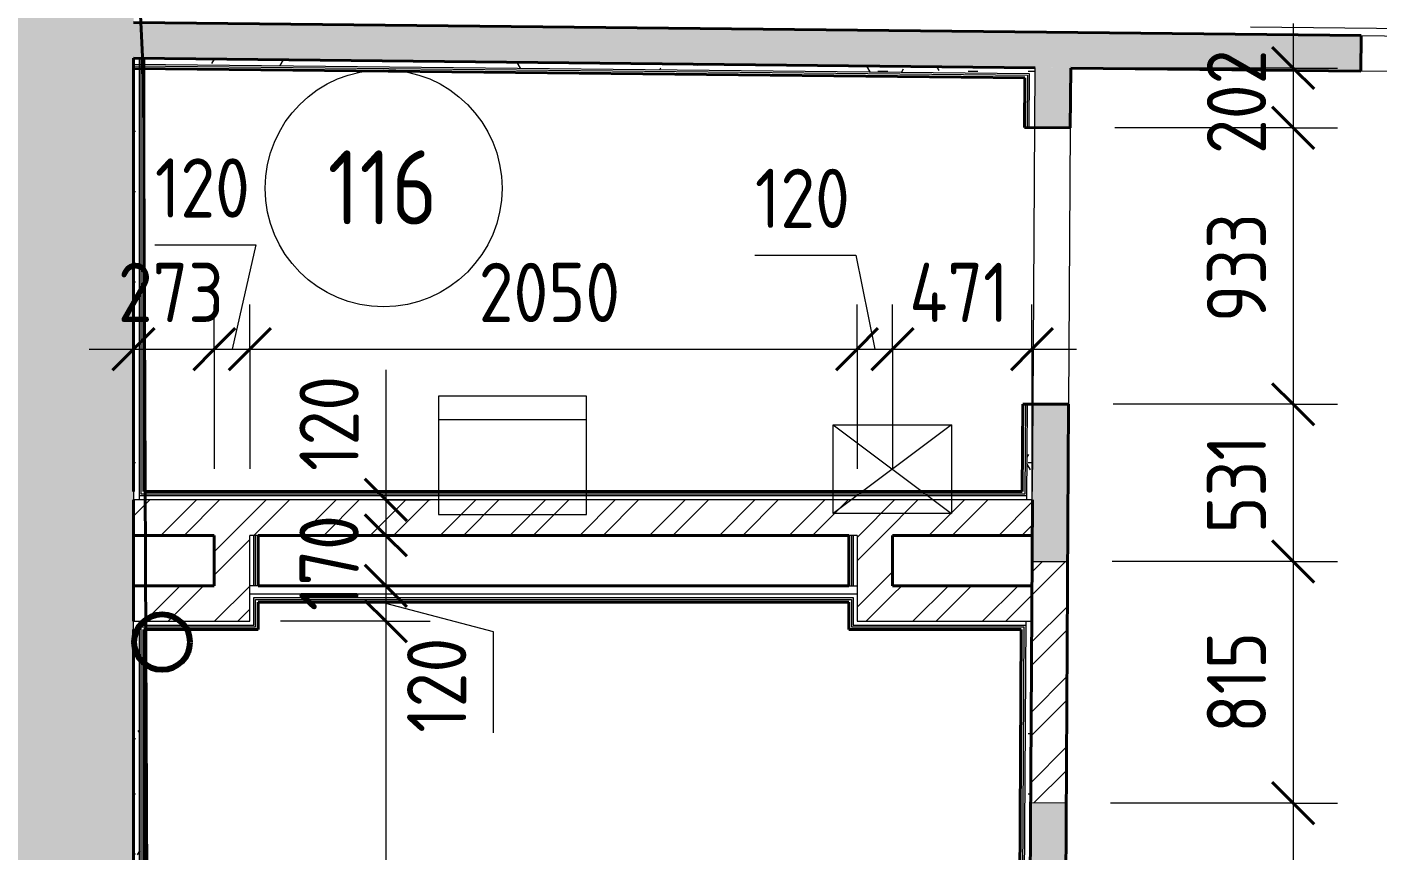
# Model space of a CAD drawing. Header units: millimetres. Extents: x -11886 to 68941, y -8130 to 45506.
# Drawn here: x 10946 to 15507, y 15047 to 17827 of the extents above; entities that cross this region are included whole.
import ezdxf

# ---------------------------------------------------------------- set-up
doc = ezdxf.new("R2010")
doc.units = ezdxf.units.MM
for name, color, linetype, lineweight in [('Марки помещений', 7, 'Continuous', 20), ('Перекрытие', 7, 'Continuous', 18), ('Размеры', 7, 'Continuous', 9), ('Размеры-100', 7, 'Continuous', 9), ('Стены', 7, 'Continuous', 18), ('Стены внутренние', 7, 'Continuous', 18), ('Стены штриховка', 7, 'Continuous', 18), ('стояки', 7, 'Continuous', 9)]:
    doc.layers.add(name, color=color, linetype=linetype, lineweight=lineweight)
for name, color, linetype, lineweight, true_color in [('планы со стояками отопление_dwg', 7, 'Continuous', 9, 0x767676), ('Стены разрез', 7, 'Continuous', 40, 0xbb5389), ('ТХ', 5, 'Continuous', 9, 0x0000ff), ('ТХ 1 этаж_dwg', 7, 'Continuous', 9, 0x767676)]:
    doc.layers.add(name, color=color, linetype=linetype, lineweight=lineweight, true_color=true_color)
doc.styles.add('GOST Common_1', font='GOST_Common.ttf', dxfattribs={"width": 0.9, "height": 200})
doc.styles.add('GOST Common_2', font='GOST_Common.ttf', dxfattribs={"width": 0.9, "height": 250})
doc.dimstyles.new('ADSK_Основной_2_мм_Округление_до_1_мм', dxfattribs={"dimscale": 304.8, "dimtxt": 201.142999, "dimasz": 0.463911, "dimexe": 0.492126, "dimexo": 0.492126, "dimgap": 0.098425, "dimtad": 1, "dimdec": 0, "dimdsep": 46, "dimtxsty": 'GOST Common_1', "dimblk1": 'OBLIQUE', "dimblk2": 'OBLIQUE', "dimsah": 1, "dimcen": 0.09, "dimdle": 0.492126, "dimazin": 2, "dimtfac": 1, "dimtdec": 4, "dimtix": 1, "dimtmove": 0, "dimatfit": 3, "dimfxl": 1, "dimtvp": 1, "dimtolj": 1, "dimtzin": 0, "dimlwd": 20, "dimlwe": 20, "dimarcsym": 2})
doc.dimstyles.new('ADSK_Основной_2_мм_Округление_до_1_мм_1', dxfattribs={"dimscale": 304.8, "dimtxt": 201.142999, "dimasz": 0.463911, "dimexe": 0.492126, "dimexo": 0.492126, "dimgap": 0.098425, "dimtad": 1, "dimdec": 0, "dimdsep": 46, "dimtxsty": 'GOST Common_1', "dimblk1": 'OBLIQUE', "dimblk2": 'OBLIQUE', "dimsah": 1, "dimcen": 0.09, "dimdle": 0.492126, "dimazin": 2, "dimtfac": 1, "dimtdec": 4, "dimtix": 1, "dimtmove": 1, "dimatfit": 3, "dimfxl": 1, "dimtvp": 1, "dimtolj": 1, "dimtzin": 0, "dimlwd": 20, "dimlwe": 20, "dimarcsym": 2})
pattern_1 = [(45, (0, 0), (-117.8655, 117.8655), []), (45, (78.58, 0), (-117.8655, 117.8655), [])]
pattern_2 = [(0, (0, 0), (406.4, 101.6), [33.528, -271.272, 33.528, -271.272, -1625.6]), (0, (0, 0), (406.4, 101.6), [-609.6, 33.528, -576.072, 33.528, -271.272, -711.2]), (0, (0, 0), (406.4, 101.6), [-1524, 33.528, -169.672, 33.528, -474.472]), (120, (152.4, 50.8), (-291.1882, 301.15272), [33.528, -271.272, 33.528, -271.272, -1625.6]), (120, (152.4, 50.8), (-291.1882, 301.15272), [-609.6, 33.528, -576.072, 33.528, -271.272, -711.2]), (120, (152.4, 50.8), (-291.1882, 301.15272), [-1524, 33.528, -169.672, 33.528, -474.472]), (240, (203.2, 254), (-115.2118, -402.75272), [33.528, -271.272, 33.528, -271.272, -1625.6]), (240, (203.2, 254), (-115.2118, -402.75272), [-609.6, 33.528, -576.072, 33.528, -271.272, -711.2]), (240, (203.2, 254), (-115.2118, -402.75272), [-1524, 33.528, -169.672, 33.528, -474.472])]

# ---------------------------------------------------------------- blocks, each defined once
blk = doc.blocks.new('Существующие стены 1 эт - Существующие стены 1 эт-653793-01 План 1-го этажа кладочный')
at = {"layer": 'Стены', "color": 243, "true_color": 0xbb5389}
for p, q in [((11340.2, 17335.6), (11344.8, 16260)), ((11345.5, 16112), (11346.2, 15942)), ((11346.8, 15794), (11351.5, 14711.2))]:
    blk.add_line(p, q, dxfattribs=at)
at = {"layer": 'Стены разрез'}
for p, q in [((11338.9, 17656.9), (11328.3, 17866.9)), ((11351.5, 14711.2), (11338.9, 17656.9))]:
    blk.add_line(p, q, dxfattribs=at)
blk = doc.blocks.new('планы со стояками отопление_dwg-1484427-01 План 1-го этажа кладочный')
at = {"layer": 'стояки', "color": 40, "lineweight": 80, "true_color": 0xffbf00}
blk.add_circle((183797, 171828.6), 93.9, dxfattribs=at)
blk = doc.blocks.new('ТХ 1 этаж_dwg_Шкаф ПУИ-2118449-01 План 1-го этажа кладочный')
at = {"layer": 'ТХ', "color": 253, "true_color": 0xa0a0a0}
blk.add_line((24134.1, 43195.8), (24634.1, 43195.8), dxfattribs=at)
at = {"layer": 'ТХ', "color": 253, "true_color": 0xa0a0a0, "flags": 128}
blk.add_lwpolyline([(24134.1, 43115.8), (24634.1, 43115.8), (24634.1, 43515.8), (24134.1, 43515.8)], close=True, dxfattribs=at)
blk = doc.blocks.new('ТХ 1 этаж_dwg_Стеллаж 400х300-2118450-01 План 1-го этажа кладочный')
at = {"layer": 'ТХ', "color": 253, "true_color": 0xa0a0a0}
blk.add_line((133911, 16601.2), (133511, 16301.2), dxfattribs=at)
at = {"layer": 'ТХ', "color": 253, "true_color": 0xa0a0a0, "flags": 128}
blk.add_lwpolyline([(133511, 16601.2), (133911, 16601.2), (133911, 16301.2), (133511, 16301.2), (133511, 16601.2), (133911, 16301.2)], dxfattribs=at)
blk = doc.blocks.new('ТХ 1 этаж_dwg-2084881-01 План 1-го этажа кладочный')
at = {"rotation": 180}
blk.add_blockref('ТХ 1 этаж_dwg_Шкаф ПУИ-2118449-01 План 1-го этажа кладочный', (154970.2, -11175), dxfattribs=at)
blk.add_blockref('ТХ 1 этаж_dwg_Стеллаж 400х300-2118450-01 План 1-го этажа кладочный', (-1843, -70988.8))
blk = doc.blocks.new('ADSK_Марка_Помещение_ОдноЗначение - Номер-247393-01 План 1-го этажа кладочный')
at = {"layer": 'Марки помещений'}
blk.add_circle((0, 0), 4, dxfattribs=at)
blk = doc.blocks.new('DIMBLOCK242-01 План 1-го этажа кладочный')
at = {"layer": 'Размеры-100', "lineweight": 20, "transparency": 16777216}
for p, q in [((12156.7, 16670.1), (12156.7, 16329.2)), ((12156.7, 16382), (12156.7, 16112)), ((12156.7, 16329.2), (12156.7, 16172)), ((12156.7, 16232), (12106.6, 16232)), ((12156.7, 16232), (12306.7, 16232)), ((12156.7, 16112), (12106.6, 16112)), ((12156.7, 16112), (12306.7, 16112))]:
    blk.add_line(p, q, dxfattribs=at)
at = {"layer": 'Размеры-100', "lineweight": 40, "transparency": 16777216}
for p, q in [((12156.7, 16232), (12086, 16302.7)), ((12156.7, 16232), (12227.4, 16161.3)), ((12156.7, 16112), (12086, 16182.7)), ((12156.7, 16112), (12227.4, 16041.3))]:
    blk.add_line(p, q, dxfattribs=at)
at = {"layer": 'Размеры-100', "color": 0, "lineweight": 20, "transparency": 16777216, "insert": (11865.3, 16329.2), "char_height": 200, "width": 409.104, "attachment_point": 1, "rotation": 90, "line_spacing_factor": 1.022761, "style": 'GOST Common_1'}
blk.add_mtext('120', dxfattribs=at)
blk = doc.blocks.new('_Oblique')
at = {"color": 0, "linetype": 'ByBlock', "lineweight": -2}
blk.add_line((-0.5, -0.5), (0.5, 0.5), dxfattribs=at)
blk = doc.blocks.new('DIMBLOCK243-01 План 1-го этажа кладочный')
at = {"layer": 'Размеры-100', "lineweight": 40, "transparency": 16777216}
for p, q in [((12156.7, 16112), (12086, 16182.7)), ((12156.7, 16112), (12227.4, 16041.3)), ((12156.7, 15942), (12086, 16012.7)), ((12156.7, 15942), (12227.4, 15871.3))]:
    blk.add_line(p, q, dxfattribs=at)
at = {"layer": 'Размеры-100', "lineweight": 20, "transparency": 16777216}
for p, q in [((12156.7, 16112), (12106.6, 16112)), ((12156.7, 16112), (12156.7, 15942)), ((12156.7, 16112), (12306.7, 16112)), ((12156.7, 15942), (11727.8, 15942)), ((12156.7, 15942), (12306.7, 15942))]:
    blk.add_line(p, q, dxfattribs=at)
at = {"layer": 'Размеры-100', "color": 0, "lineweight": 20, "transparency": 16777216, "insert": (11865.3, 15856.5), "char_height": 200, "width": 409.104, "attachment_point": 1, "rotation": 90, "line_spacing_factor": 1.022761, "style": 'GOST Common_1'}
blk.add_mtext('170', dxfattribs=at)
blk = doc.blocks.new('DIMBLOCK244-01 План 1-го этажа кладочный')
at = {"layer": 'Размеры-100', "lineweight": 40, "transparency": 16777216}
for p, q in [((12156.7, 15942), (12086, 16012.7)), ((12156.7, 15942), (12227.4, 15871.3)), ((12156.7, 15822), (12086, 15892.7)), ((12156.7, 15822), (12227.4, 15751.3))]:
    blk.add_line(p, q, dxfattribs=at)
at = {"layer": 'Размеры-100', "lineweight": 20, "transparency": 16777216}
for p, q in [((12156.7, 15942), (11727.8, 15942)), ((12156.7, 15942), (12156.7, 15822)), ((12156.7, 15942), (12306.7, 15942)), ((12520, 15786.8), (12156.7, 15882)), ((12156.7, 15822), (11801.8, 15822)), ((12156.7, 15822), (12306.7, 15822)), ((12520, 15445.9), (12520, 15786.8))]:
    blk.add_line(p, q, dxfattribs=at)
at = {"layer": 'Размеры-100', "color": 0, "lineweight": 20, "transparency": 16777216, "insert": (12228.7, 15445.9), "char_height": 200, "width": 409.104, "attachment_point": 1, "rotation": 90, "line_spacing_factor": 1.022761, "style": 'GOST Common_1'}
blk.add_mtext('120', dxfattribs=at)
blk = doc.blocks.new('DIMBLOCK245-01 План 1-го этажа кладочный')
at = {"layer": 'Размеры-100', "lineweight": 40, "transparency": 16777216}
for p, q in [((12156.7, 15822), (12086, 15892.7)), ((12156.7, 15822), (12227.4, 15751.3)), ((12156.7, 13603.6), (12086, 13674.3)), ((12156.7, 13603.6), (12227.4, 13532.9))]:
    blk.add_line(p, q, dxfattribs=at)
at = {"layer": 'Размеры-100', "lineweight": 20, "transparency": 16777216}
for p, q in [((12156.7, 15822), (11801.8, 15822)), ((12156.7, 15822), (12156.7, 13603.6)), ((12156.7, 15822), (12306.7, 15822)), ((12156.7, 13603.6), (11455.2, 13603.6)), ((12156.7, 13603.6), (12306.7, 13603.6))]:
    blk.add_line(p, q, dxfattribs=at)
at = {"layer": 'Размеры-100', "color": 0, "lineweight": 20, "transparency": 16777216, "insert": (11865.3, 14479.3), "char_height": 200, "width": 560.473, "attachment_point": 1, "rotation": 90, "line_spacing_factor": 1.022761, "style": 'GOST Common_1'}
blk.add_mtext('2218', dxfattribs=at)
blk = doc.blocks.new('DIMBLOCK247-01 План 1-го этажа кладочный')
at = {"layer": 'Размеры-100', "lineweight": 20, "transparency": 16777216}
for p, q in [((11305.2, 16740.4), (11305.2, 16890.4)), ((11577.8, 16740.4), (11577.8, 16890.4)), ((11155.2, 16740.4), (11577.8, 16740.4)), ((11305.2, 16740.4), (11305.2, 16690.4)), ((11577.8, 16740.4), (11577.8, 16336))]:
    blk.add_line(p, q, dxfattribs=at)
at = {"layer": 'Размеры-100', "lineweight": 40, "transparency": 16777216}
for p, q in [((11305.2, 16740.4), (11375.9, 16811.1)), ((11577.8, 16740.4), (11648.5, 16811.1)), ((11305.2, 16740.4), (11234.5, 16669.7)), ((11577.8, 16740.4), (11507.1, 16669.7))]:
    blk.add_line(p, q, dxfattribs=at)
at = {"layer": 'Размеры-100', "color": 0, "lineweight": 20, "transparency": 16777216, "insert": (11252.3, 17031.7), "char_height": 200, "width": 454.106, "attachment_point": 1, "line_spacing_factor": 1.022761, "style": 'GOST Common_1'}
blk.add_mtext('273', dxfattribs=at)
blk = doc.blocks.new('DIMBLOCK248-01 План 1-го этажа кладочный')
at = {"layer": 'Размеры-100', "lineweight": 20, "transparency": 16777216}
for p, q in [((11377.3, 17092.6), (11718.2, 17092.6)), ((11718.2, 17092.6), (11637.8, 16740.4)), ((11577.8, 16740.4), (11577.8, 16890.4)), ((11697.8, 16740.4), (11697.8, 16890.4)), ((11577.8, 16740.4), (11697.8, 16740.4)), ((11577.8, 16740.4), (11577.8, 16336)), ((11697.8, 16740.4), (11697.8, 16336))]:
    blk.add_line(p, q, dxfattribs=at)
at = {"layer": 'Размеры-100', "lineweight": 40, "transparency": 16777216}
for p, q in [((11577.8, 16740.4), (11648.5, 16811.1)), ((11697.8, 16740.4), (11768.5, 16811.1)), ((11577.8, 16740.4), (11507.1, 16669.7)), ((11697.8, 16740.4), (11627.1, 16669.7))]:
    blk.add_line(p, q, dxfattribs=at)
at = {"layer": 'Размеры-100', "color": 0, "lineweight": 20, "transparency": 16777216, "insert": (11377.3, 17384), "char_height": 200, "width": 409.104, "attachment_point": 1, "line_spacing_factor": 1.022761, "style": 'GOST Common_1'}
blk.add_mtext('120', dxfattribs=at)
blk = doc.blocks.new('DIMBLOCK249-01 План 1-го этажа кладочный')
at = {"layer": 'Размеры-100', "lineweight": 20, "transparency": 16777216}
for p, q in [((11697.8, 16740.4), (11697.8, 16890.4)), ((13747.8, 16740.4), (13747.8, 16890.4)), ((11697.8, 16740.4), (13747.8, 16740.4)), ((11697.8, 16740.4), (11697.8, 16336)), ((13747.8, 16740.4), (13747.8, 16336))]:
    blk.add_line(p, q, dxfattribs=at)
at = {"layer": 'Размеры-100', "lineweight": 40, "transparency": 16777216}
for p, q in [((11697.8, 16740.4), (11768.5, 16811.1)), ((13747.8, 16740.4), (13818.5, 16811.1)), ((11697.8, 16740.4), (11627.1, 16669.7)), ((13747.8, 16740.4), (13677.1, 16669.7))]:
    blk.add_line(p, q, dxfattribs=at)
at = {"layer": 'Размеры-100', "color": 0, "lineweight": 20, "transparency": 16777216, "insert": (12470.6, 17031.7), "char_height": 200, "width": 605.475, "attachment_point": 1, "line_spacing_factor": 1.022761, "style": 'GOST Common_1'}
blk.add_mtext('2050', dxfattribs=at)
blk = doc.blocks.new('DIMBLOCK250-01 План 1-го этажа кладочный')
at = {"layer": 'Размеры-100', "lineweight": 20, "transparency": 16777216}
for p, q in [((13403, 17057.6), (13743.9, 17057.6)), ((13743.9, 17057.6), (13807.8, 16740.4)), ((13747.8, 16740.4), (13747.8, 16890.4)), ((13867.8, 16740.4), (13867.8, 16890.4)), ((13747.8, 16740.4), (13867.8, 16740.4)), ((13747.8, 16740.4), (13747.8, 16336)), ((13867.8, 16740.4), (13867.8, 16336))]:
    blk.add_line(p, q, dxfattribs=at)
at = {"layer": 'Размеры-100', "lineweight": 40, "transparency": 16777216}
for p, q in [((13747.8, 16740.4), (13818.5, 16811.1)), ((13867.8, 16740.4), (13938.5, 16811.1)), ((13747.8, 16740.4), (13677.1, 16669.7)), ((13867.8, 16740.4), (13797.1, 16669.7))]:
    blk.add_line(p, q, dxfattribs=at)
at = {"layer": 'Размеры-100', "color": 0, "lineweight": 20, "transparency": 16777216, "insert": (13403, 17349), "char_height": 200, "width": 409.104, "attachment_point": 1, "line_spacing_factor": 1.022761, "style": 'GOST Common_1'}
blk.add_mtext('120', dxfattribs=at)
blk = doc.blocks.new('DIMBLOCK251-01 План 1-го этажа кладочный')
at = {"layer": 'Размеры-100', "lineweight": 20, "transparency": 16777216}
for p, q in [((13867.8, 16740.4), (13867.8, 16890.4)), ((14338.4, 16740.4), (14338.4, 16890.4)), ((13867.8, 16740.4), (14488.4, 16740.4)), ((13867.8, 16740.4), (13867.8, 16336)), ((14338.4, 16740.4), (14338.4, 16092))]:
    blk.add_line(p, q, dxfattribs=at)
at = {"layer": 'Размеры-100', "lineweight": 40, "transparency": 16777216}
for p, q in [((13867.8, 16740.4), (13938.5, 16811.1)), ((14338.4, 16740.4), (14409.1, 16811.1)), ((13867.8, 16740.4), (13797.1, 16669.7)), ((14338.4, 16740.4), (14267.7, 16669.7))]:
    blk.add_line(p, q, dxfattribs=at)
at = {"layer": 'Размеры-100', "color": 0, "lineweight": 20, "transparency": 16777216, "insert": (13924.1, 17031.7), "char_height": 200, "width": 429.56, "attachment_point": 1, "line_spacing_factor": 1.022761, "style": 'GOST Common_1'}
blk.add_mtext('471', dxfattribs=at)
blk = doc.blocks.new('DIMBLOCK252-01 План 1-го этажа кладочный')
at = {"layer": 'Размеры-100', "lineweight": 20, "transparency": 16777216}
for p, q in [((15220.3, 17838.9), (15220.3, 17487.2)), ((15220.3, 17688.9), (14619.1, 17688.9)), ((15220.3, 17688.9), (15370.3, 17688.9)), ((15220.3, 17487.2), (14617.8, 17487.2)), ((15220.3, 17487.2), (15370.3, 17487.2))]:
    blk.add_line(p, q, dxfattribs=at)
at = {"layer": 'Размеры-100', "lineweight": 40, "transparency": 16777216}
for p, q in [((15220.3, 17688.9), (15149.6, 17759.6)), ((15220.3, 17688.9), (15291, 17618.2)), ((15220.3, 17487.2), (15149.6, 17557.9)), ((15220.3, 17487.2), (15291, 17416.5))]:
    blk.add_line(p, q, dxfattribs=at)
at = {"layer": 'Размеры-100', "color": 0, "lineweight": 20, "transparency": 16777216, "insert": (14928.9, 17398.8), "char_height": 200, "width": 454.106, "attachment_point": 1, "rotation": 90, "line_spacing_factor": 1.022761, "style": 'GOST Common_1'}
blk.add_mtext('202', dxfattribs=at)
blk = doc.blocks.new('DIMBLOCK253-01 План 1-го этажа кладочный')
at = {"layer": 'Размеры-100', "lineweight": 40, "transparency": 16777216}
for p, q in [((15220.3, 17487.2), (15149.6, 17557.9)), ((15220.3, 17487.2), (15291, 17416.5)), ((15220.3, 16554.2), (15149.6, 16624.9)), ((15220.3, 16554.2), (15291, 16483.5))]:
    blk.add_line(p, q, dxfattribs=at)
at = {"layer": 'Размеры-100', "lineweight": 20, "transparency": 16777216}
for p, q in [((15220.3, 17487.2), (14617.8, 17487.2)), ((15220.3, 17487.2), (15220.3, 16554.2)), ((15220.3, 17487.2), (15370.3, 17487.2)), ((15220.3, 16554.2), (14612.1, 16554.2)), ((15220.3, 16554.2), (15370.3, 16554.2))]:
    blk.add_line(p, q, dxfattribs=at)
at = {"layer": 'Размеры-100', "color": 0, "lineweight": 20, "transparency": 16777216, "insert": (14928.9, 16831.5), "char_height": 200, "width": 454.106, "attachment_point": 1, "rotation": 90, "line_spacing_factor": 1.022761, "style": 'GOST Common_1'}
blk.add_mtext('933', dxfattribs=at)
blk = doc.blocks.new('DIMBLOCK254-01 План 1-го этажа кладочный')
at = {"layer": 'Размеры-100', "lineweight": 40, "transparency": 16777216}
for p, q in [((15220.3, 16554.2), (15149.6, 16624.9)), ((15220.3, 16554.2), (15291, 16483.5)), ((15220.3, 16023.5), (15149.6, 16094.2)), ((15220.3, 16023.5), (15291, 15952.8))]:
    blk.add_line(p, q, dxfattribs=at)
at = {"layer": 'Размеры-100', "lineweight": 20, "transparency": 16777216}
for p, q in [((15220.3, 16554.2), (14612.1, 16554.2)), ((15220.3, 16554.2), (15220.3, 16023.5)), ((15220.3, 16554.2), (15370.3, 16554.2)), ((15220.3, 16023.5), (14608.9, 16023.5)), ((15220.3, 16023.5), (15370.3, 16023.5))]:
    blk.add_line(p, q, dxfattribs=at)
at = {"layer": 'Размеры-100', "color": 0, "lineweight": 20, "transparency": 16777216, "insert": (14928.9, 16118.4), "char_height": 200, "width": 409.104, "attachment_point": 1, "rotation": 90, "line_spacing_factor": 1.022761, "style": 'GOST Common_1'}
blk.add_mtext('531', dxfattribs=at)
blk = doc.blocks.new('DIMBLOCK255-01 План 1-го этажа кладочный')
at = {"layer": 'Размеры-100', "lineweight": 40, "transparency": 16777216}
for p, q in [((15220.3, 16023.5), (15149.6, 16094.2)), ((15220.3, 16023.5), (15291, 15952.8)), ((15220.3, 15208.5), (15149.6, 15279.2)), ((15220.3, 15208.5), (15291, 15137.8))]:
    blk.add_line(p, q, dxfattribs=at)
at = {"layer": 'Размеры-100', "lineweight": 20, "transparency": 16777216}
for p, q in [((15220.3, 16023.5), (14608.9, 16023.5)), ((15220.3, 16023.5), (15220.3, 15208.5)), ((15220.3, 16023.5), (15370.3, 16023.5)), ((15220.3, 15208.5), (14603.9, 15208.5)), ((15220.3, 15208.5), (15370.3, 15208.5))]:
    blk.add_line(p, q, dxfattribs=at)
at = {"layer": 'Размеры-100', "color": 0, "lineweight": 20, "transparency": 16777216, "insert": (14928.9, 15445.5), "char_height": 200, "width": 409.104, "attachment_point": 1, "rotation": 90, "line_spacing_factor": 1.022761, "style": 'GOST Common_1'}
blk.add_mtext('815', dxfattribs=at)
blk = doc.blocks.new('DIMBLOCK256-01 План 1-го этажа кладочный')
at = {"layer": 'Размеры-100', "lineweight": 40, "transparency": 16777216}
for p, q in [((15220.3, 15208.5), (15149.6, 15279.2)), ((15220.3, 15208.5), (15291, 15137.8)), ((15220.3, 13594.6), (15149.6, 13665.3)), ((15220.3, 13594.6), (15291, 13523.9))]:
    blk.add_line(p, q, dxfattribs=at)
at = {"layer": 'Размеры-100', "lineweight": 20, "transparency": 16777216}
for p, q in [((15220.3, 15208.5), (14603.9, 15208.5)), ((15220.3, 15208.5), (15220.3, 13594.6)), ((15220.3, 15208.5), (15370.3, 15208.5)), ((15220.3, 13594.6), (14594, 13594.6)), ((15220.3, 13594.6), (15370.3, 13594.6))]:
    blk.add_line(p, q, dxfattribs=at)
at = {"layer": 'Размеры-100', "color": 0, "lineweight": 20, "transparency": 16777216, "insert": (14928.9, 14178.2), "char_height": 200, "width": 535.927, "attachment_point": 1, "rotation": 90, "line_spacing_factor": 1.022761, "style": 'GOST Common_1'}
blk.add_mtext('1614', dxfattribs=at)
blk = doc.blocks.new('DIMBLOCK261-01 План 1-го этажа кладочный')
at = {"layer": 'Размеры-100', "lineweight": 20, "transparency": 16777216}
for p, q in [((15449.9, 18116.4), (15449.9, 18266.4)), ((16479.8, 18116.4), (16479.8, 18266.4)), ((15299.9, 18116.4), (16479.8, 18116.4)), ((15449.9, 18116.4), (15449.9, 17948.5)), ((16479.8, 18116.4), (16479.8, 17937.7))]:
    blk.add_line(p, q, dxfattribs=at)
at = {"layer": 'Размеры-100', "lineweight": 40, "transparency": 16777216}
for p, q in [((15449.9, 18116.4), (15520.6, 18187.1)), ((16479.8, 18116.4), (16550.5, 18187.1)), ((15449.9, 18116.4), (15379.2, 18045.7)), ((16479.8, 18116.4), (16409.1, 18045.7))]:
    blk.add_line(p, q, dxfattribs=at)
at = {"layer": 'Размеры-100', "color": 0, "lineweight": 20, "transparency": 16777216, "insert": (15731.3, 18407.8), "char_height": 200, "width": 560.473, "attachment_point": 1, "line_spacing_factor": 1.022761, "style": 'GOST Common_1'}
blk.add_mtext('1030', dxfattribs=at)

msp = doc.modelspace()

# ---------------------------------------------------------------- hatches: boundary and pattern name
at = {"layer": 'Стены внутренние', "true_color": 0xc0c0c0}
msp.add_hatch(color=9, dxfattribs=at).paths.add_polyline_path([(10852.5, 13095.1), (11305.2, 13095.1), (11305.2, 20408.6), (10795.2, 20408.6), (10795.2, 13095.1), (10807.3, 13095.1)])
h = msp.add_hatch(color=9, dxfattribs=at)
h.paths.add_polyline_path([(18412.2, 17647.3), (18412.8, 17767.3), (16479.8, 17787.7), (16478.6, 17667.7), (18384.8, 17647.6)])
h.paths.add_polyline_path([(15448.6, 17678.5), (15449.9, 17798.5), (11305.2, 17842.2), (11305.2, 17722.2), (15076.2, 17682.5)])
at = {"layer": 'Стены внутренние', "lineweight": 9}
h = msp.add_hatch(dxfattribs=at)
h.set_pattern_fill('FP_2', color=256, style=0, pattern_type=2)
h.set_pattern_definition(pattern_2)
h.paths.add_polyline_path([(14314.1, 17690.5), (14313.9, 17690.5), (11338.9, 17721), (11313.5, 17706.8), (11316.5, 17710.8), (11305.2, 17702.2), (14314.1, 17670.5), (14314.1, 17690.1)])
h.paths.add_polyline_path([(14328.9, 17670.3), (14328.9, 17690.3), (14314.1, 17690.1), (14314.1, 17670.5), (14327.8, 17670.3)])
h.paths.add_polyline_path([(11305.2, 17702.2), (11325.1, 17722), (11305.2, 17721.8)])
h = msp.add_hatch(dxfattribs=at)
h.set_pattern_fill('FP_2', color=256, style=0, pattern_type=2)
h.set_pattern_definition(pattern_2)
h.paths.add_polyline_path([(11305.2, 16232), (11325.2, 16232), (11325.2, 17687), (11305.2, 17687.2), (11305.2, 16238)])
h.paths.add_polyline_path([(11305.2, 17702.2), (11316.5, 17710.8), (11313.5, 17706.8), (11325.2, 17713.4), (11325.1, 17721.8)])
h = msp.add_hatch(dxfattribs=at)
h.set_pattern_fill('FP_2', color=256, style=0, pattern_type=2)
h.set_pattern_definition(pattern_2)
h.paths.add_polyline_path([(14339.4, 16232), (14340.1, 16232), (14342.1, 16555), (14322.1, 16555.1), (14320.2, 16232), (14338.9, 16232)])
h.paths.add_polyline_path([(14347.8, 17487.9), (14349.1, 17690.1), (14329.1, 17690.1), (14328.9, 17488.1), (14342.1, 17488)])
at = {"layer": 'Стены внутренние', "true_color": 0xc0c0c0}
h = msp.add_hatch(color=9, dxfattribs=at)
h.paths.add_polyline_path([(14444, 13594.6), (14453.9, 15208.5), (14333.9, 15208.5), (14324, 13594.9), (14423.8, 13594.6)])
h.paths.add_polyline_path([(14458.9, 16023.5), (14462.1, 16554.2), (14342.1, 16554.2), (14338.9, 16024.3), (14423.8, 16023.7)])
h.paths.add_polyline_path([(14467.8, 17487.2), (14469.1, 17688.9), (14349.1, 17690.1), (14347.8, 17487.9), (14458.9, 17487.3)])
at = {"layer": 'Стены внутренние', "lineweight": 9}
h = msp.add_hatch(dxfattribs=at)
h.set_pattern_fill('FP_1', color=256, style=0, pattern_type=2)
h.set_pattern_definition(pattern_1)
h.paths.add_polyline_path([(13719.8, 16112), (14339.4, 16112), (14339.4, 16232), (11305.2, 16232), (11305.2, 16112), (13309.1, 16112)])
h = msp.add_hatch(dxfattribs=at)
h.set_pattern_fill('FP_1', color=256, style=0, pattern_type=2)
h.set_pattern_definition(pattern_1)
h.paths.add_polyline_path([(11697.8, 15822), (11697.8, 16112), (11577.8, 16112), (11577.8, 15822), (11637, 15822)])
h = msp.add_hatch(dxfattribs=at)
h.set_pattern_fill('FP_1', color=256, style=0, pattern_type=2)
h.set_pattern_definition(pattern_1)
h.paths.add_polyline_path([(13866.5, 15822), (13867.8, 15822), (13867.8, 16112), (13747.8, 16112), (13747.8, 15822)])
h = msp.add_hatch(dxfattribs=at)
h.set_pattern_fill('FP_1', color=256, style=0, pattern_type=2)
h.set_pattern_definition(pattern_1)
h.paths.add_polyline_path([(14453.9, 15208.5), (14458.9, 16023.5), (14338.9, 16024.3), (14333.9, 15209.2), (14423.8, 15208.7)])
h = msp.add_hatch(dxfattribs=at)
h.set_pattern_fill('FP_1', color=256, style=0, pattern_type=2)
h.set_pattern_definition(pattern_1)
h.paths.add_polyline_path([(11577.8, 15822), (11577.8, 15942), (11305.2, 15942), (11305.2, 15822), (11351.5, 15822)])
h = msp.add_hatch(dxfattribs=at)
h.set_pattern_fill('FP_1', color=256, style=0, pattern_type=2)
h.set_pattern_definition(pattern_1)
h.paths.add_polyline_path([(14333.9, 15822), (14337.6, 15822), (14338.4, 15942), (13867.8, 15942), (13867.8, 15822), (14324, 15822)])
h = msp.add_hatch(dxfattribs=at)
h.set_pattern_fill('FP_2', color=256, style=0, pattern_type=2)
h.set_pattern_definition(pattern_2)
h.paths.add_polyline_path([(11325.2, 13603.6), (11325.2, 15822), (11305.2, 15822), (11305.2, 13603.6)])
h = msp.add_hatch(dxfattribs=at)
h.set_pattern_fill('FP_2', color=256, style=0, pattern_type=2)
h.set_pattern_definition(pattern_2)
h.paths.add_polyline_path([(14324, 13594.9), (14324.3, 13636.3), (14337.5, 15822), (14317.6, 15822), (14304.1, 13595), (14318.7, 13594.9)])

# ---------------------------------------------------------------- linework, layer by layer
at = {"layer": 'Перекрытие', "color": 136, "true_color": 0x008080}
msp.add_line((15076.2, 17827.5), (18365.9, 17792.8), dxfattribs=at)
at = {"layer": 'Стены внутренние', "lineweight": 40}
for p, q in [((15449.9, 17798.5), (11305.2, 17842.2)), ((15448.6, 17678.5), (15449.9, 17798.5)), ((14349.1, 17690.1), (11305.2, 17722.2)), ((11305.2, 16260), (11305.2, 17722.2)), ((11340.2, 16260), (11340.2, 17721.8)), ((11305.2, 17687.2), (14313.9, 17655.5)), ((14313.9, 17655.5), (14312.8, 17488.2)), ((14467.8, 17487.2), (14469.1, 17688.9)), ((14469.1, 17688.9), (15448.6, 17678.5)), ((14312.8, 17488.2), (14467.8, 17487.2)), ((14307.1, 16555.2), (14305.3, 16260)), ((14462.1, 16554.2), (14307.1, 16555.2)), ((14444, 13594.6), (14462.1, 16554.2)), ((14305.3, 16260), (11340.2, 16260)), ((11305.2, 15822), (11305.2, 16232)), ((14324, 13594.9), (14340.1, 16232)), ((11305.2, 16112), (11577.8, 16112)), ((11577.8, 16112), (11577.8, 15942)), ((11725.8, 16112), (13719.8, 16112)), ((11725.8, 15942), (11725.8, 16112)), ((13719.8, 16112), (13719.8, 15942)), ((13867.8, 16112), (14339.4, 16112)), ((13867.8, 15942), (13867.8, 16112)), ((11577.8, 15942), (11305.2, 15942)), ((13719.8, 15942), (11725.8, 15942)), ((14338.4, 15942), (13867.8, 15942)), ((11725.8, 15794), (11725.8, 15887)), ((11725.8, 15887), (13719.8, 15887)), ((13719.8, 15887), (13719.8, 15794)), ((11305.2, 15794), (11305.2, 13603.6)), ((11340.2, 15794), (11725.8, 15794)), ((11340.2, 13638.5), (11340.2, 15794)), ((13719.8, 15794), (14302.5, 15794)), ((14302.5, 15794), (14289.2, 13630))]:
    msp.add_line(p, q, dxfattribs=at)
at = {"layer": 'Стены внутренние'}
for p, q in [((15449.9, 17798.5), (16479.8, 17787.7)), ((14342.1, 16555), (14349.1, 17690.1)), ((16478.6, 17667.7), (15448.6, 17678.5)), ((14467.8, 17487.2), (14462.1, 16554.2)), ((14338.9, 16024.3), (14458.9, 16023.5)), ((14453.9, 15208.5), (14333.9, 15209.2))]:
    msp.add_line(p, q, dxfattribs=at)
at = {"layer": 'Стены штриховка'}
for p, q in [((11305.2, 17702.2), (14328.9, 17670.3)), ((11325.2, 16232), (11325.2, 17722)), ((11331.2, 16251), (11331.2, 17721.9)), ((11305.2, 17696.2), (14322.9, 17664.4)), ((14322.9, 17664.4), (14321.8, 17488.1)), ((14328.9, 17670.3), (14327.8, 17488.1)), ((14316.1, 16555.1), (14314.3, 16251)), ((14322.1, 16555.1), (14320.1, 16232)), ((14340.3, 16260), (14342.1, 16555)), ((11305.2, 16260), (11305.2, 16232)), ((14320.2, 16245), (11325.2, 16245)), ((14314.3, 16251), (11331.2, 16251)), ((11325.2, 16232), (11305.2, 16232)), ((14340.1, 16232), (11325.2, 16232)), ((11697.8, 15822), (11697.8, 16112)), ((11725.8, 16112), (11697.8, 16112)), ((11710.8, 15942), (11710.8, 16112)), ((11716.8, 15942), (11716.8, 16112)), ((13747.8, 16112), (13719.8, 16112)), ((13728.8, 16112), (13728.8, 15942)), ((13734.8, 16112), (13734.8, 15942)), ((13747.8, 16112), (13747.8, 15822)), ((11725.8, 15942), (11697.8, 15942)), ((13719.8, 15942), (13747.8, 15942)), ((11697.8, 15915), (13747.8, 15915)), ((11710.8, 15809), (11710.8, 15902)), ((11710.8, 15902), (13734.8, 15902)), ((11716.8, 15803), (11716.8, 15896)), ((11716.8, 15896), (13728.8, 15896)), ((13728.8, 15896), (13728.8, 15803)), ((13734.8, 15902), (13734.8, 15809)), ((11305.2, 15822), (11697.8, 15822)), ((11305.2, 15794), (11305.2, 15822)), ((11325.2, 13623.6), (11325.2, 15822)), ((11325.2, 15809), (11710.8, 15809)), ((11331.2, 15803), (11716.8, 15803)), ((11331.2, 13629.5), (11331.2, 15803)), ((13728.8, 15803), (14311.5, 15803)), ((13734.8, 15809), (14317.6, 15809)), ((13747.8, 15822), (14337.6, 15822)), ((14311.5, 15803), (14298.2, 13621)), ((14317.6, 15822), (14304.1, 13615))]:
    msp.add_line(p, q, dxfattribs=at)

# ---------------------------------------------------------------- block references
at = {"layer": 'Марки помещений', "xscale": 99.99999999999993, "yscale": 99.99999999999993, "zscale": 99.99999999999993}
msp.add_blockref('ADSK_Марка_Помещение_ОдноЗначение - Номер-247393-01 План 1-го этажа кладочный', (12149.3, 17283.3), dxfattribs=at)
at = {"layer": 'планы со стояками отопление_dwg', "color": 6, "true_color": 0xff00ff}
msp.add_blockref('планы со стояками отопление_dwg-1484427-01 План 1-го этажа кладочный', (-172395.5, -156077), dxfattribs=at)
at = {"layer": 'Стены разрез'}
msp.add_blockref('Существующие стены 1 эт - Существующие стены 1 эт-653793-01 План 1-го этажа кладочный', (0, 0), dxfattribs=at)
at = {"layer": 'ТХ 1 этаж_dwg', "color": 253, "true_color": 0xa0a0a0}
msp.add_blockref('ТХ 1 этаж_dwg-2084881-01 План 1-го этажа кладочный', (-118001.2, 70872.8), dxfattribs=at)

# ---------------------------------------------------------------- texts
at = {"layer": 'Марки помещений', "lineweight": 9, "insert": (11960.7, 17411), "char_height": 250, "width": 468.987, "attachment_point": 1, "style": 'GOST Common_2'}
msp.add_mtext('116', dxfattribs=at)

# ---------------------------------------------------------------- dimensions: what is measured, and where the dimension line sits
at = {"layer": 'Размеры', "lineweight": 20}
for base, p1, p2, override, picture, middle in [((16479.8, 18116.4), (15449.9, 17798.5), (16479.8, 17787.7), {"dimpost": '<>', "dimfxl": 1030}, 'DIMBLOCK261-01 План 1-го этажа кладочный', (15964.9, 18246.4)), ((11577.8, 16740.4), (11305.2, 16840.4), (11577.8, 16186), {"dimpost": '<>', "dimfxl": 708.877684}, 'DIMBLOCK247-01 План 1-го этажа кладочный', (11441.5, 16870.4)), ((13747.8, 16740.4), (11697.8, 16186), (13747.8, 16186), {"dimpost": '<>', "dimfxl": 2050}, 'DIMBLOCK249-01 План 1-го этажа кладочный', (12722.8, 16870.4)), ((14338.4, 16740.4), (13867.8, 16186), (14338.4, 15942), {"dimpost": '<>', "dimfxl": 530.044634}, 'DIMBLOCK251-01 План 1-го этажа кладочный', (14103.1, 16870.4))]:
    dim = msp.add_linear_dim(base=base, p1=p1, p2=p2, dimstyle='ADSK_Основной_2_мм_Округление_до_1_мм', override=override, dxfattribs=at)
    dim.commit()
    dim.dimension.update_dxf_attribs({"geometry": picture, "text_midpoint": middle})
for base, p1, p2, override, picture, middle in [((15220.3, 17487.2), (14469.1, 17688.9), (14467.8, 17487.2), {"dimpost": '<>', "dimfxl": 201.651358}, 'DIMBLOCK252-01 План 1-го этажа кладочный', (15090.3, 17588)), ((15220.3, 16554.2), (14467.8, 17487.2), (14462.1, 16554.2), {"dimpost": '<>', "dimfxl": 933}, 'DIMBLOCK253-01 План 1-го этажа кладочный', (15090.3, 17020.7)), ((15220.3, 16023.5), (14462.1, 16554.2), (14458.9, 16023.5), {"dimpost": '<>', "dimfxl": 530.707022}, 'DIMBLOCK254-01 План 1-го этажа кладочный', (15090.3, 16288.9)), ((12156.7, 15942), (12256.6, 16112), (11577.8, 15942), {"dimpost": '<>', "dimfxl": 699.758757}, 'DIMBLOCK243-01 План 1-го этажа кладочный', (12026.7, 16027)), ((15220.3, 15208.5), (14458.9, 16023.5), (14453.9, 15208.5), {"dimpost": '<>', "dimfxl": 815.052034}, 'DIMBLOCK255-01 План 1-го этажа кладочный', (15090.3, 15616)), ((12156.7, 13603.6), (11651.8, 15822), (11305.2, 13603.6), {"dimpost": '<>', "dimfxl": 2245.268633}, 'DIMBLOCK245-01 План 1-го этажа кладочный', (12026.7, 14712.8)), ((15220.3, 13594.6), (14453.9, 15208.5), (14444, 13594.6), {"dimpost": '<>', "dimfxl": 1613.938208}, 'DIMBLOCK256-01 План 1-го этажа кладочный', (15090.3, 14401.5))]:
    dim = msp.add_linear_dim(base=base, p1=p1, p2=p2, angle=90, dimstyle='ADSK_Основной_2_мм_Округление_до_1_мм', override=override, dxfattribs=at)
    dim.commit()
    dim.dimension.update_dxf_attribs({"geometry": picture, "text_midpoint": middle})
for base, p1, p2, picture, middle in [((11697.8, 16740.4), (11577.8, 16186), (11697.8, 16186), 'DIMBLOCK248-01 План 1-го этажа кладочный', (11581.8, 17250.6)), ((13867.8, 16740.4), (13747.8, 16186), (13867.8, 16186), 'DIMBLOCK250-01 План 1-го этажа кладочный', (13607.6, 17215.6))]:
    dim = msp.add_linear_dim(base=base, p1=p1, p2=p2, dimstyle='ADSK_Основной_2_мм_Округление_до_1_мм_1', override={"dimpost": '<>', "dimfxl": 120.000003}, dxfattribs=at)
    dim.commit()
    dim.dimension.update_dxf_attribs({"geometry": picture, "text_midpoint": middle, "dimtype": 160})
for base, p1, p2, override, picture, middle in [((12156.7, 16112), (12256.6, 16232), (12256.6, 16112), {"dimpost": '<>', "dimfxl": 120}, 'DIMBLOCK242-01 План 1-го этажа кладочный', (11998.6, 16533.7)), ((12156.7, 15822), (11577.8, 15942), (11651.8, 15822), {"dimpost": '<>', "dimfxl": 140.982268}, 'DIMBLOCK244-01 План 1-го этажа кладочный', (12362, 15650.4))]:
    dim = msp.add_linear_dim(base=base, p1=p1, p2=p2, angle=90, dimstyle='ADSK_Основной_2_мм_Округление_до_1_мм_1', override=override, dxfattribs=at)
    dim.commit()
    dim.dimension.update_dxf_attribs({"geometry": picture, "text_midpoint": middle, "dimtype": 160, "text_rotation": 90})

doc.saveas('drawing.dxf')
